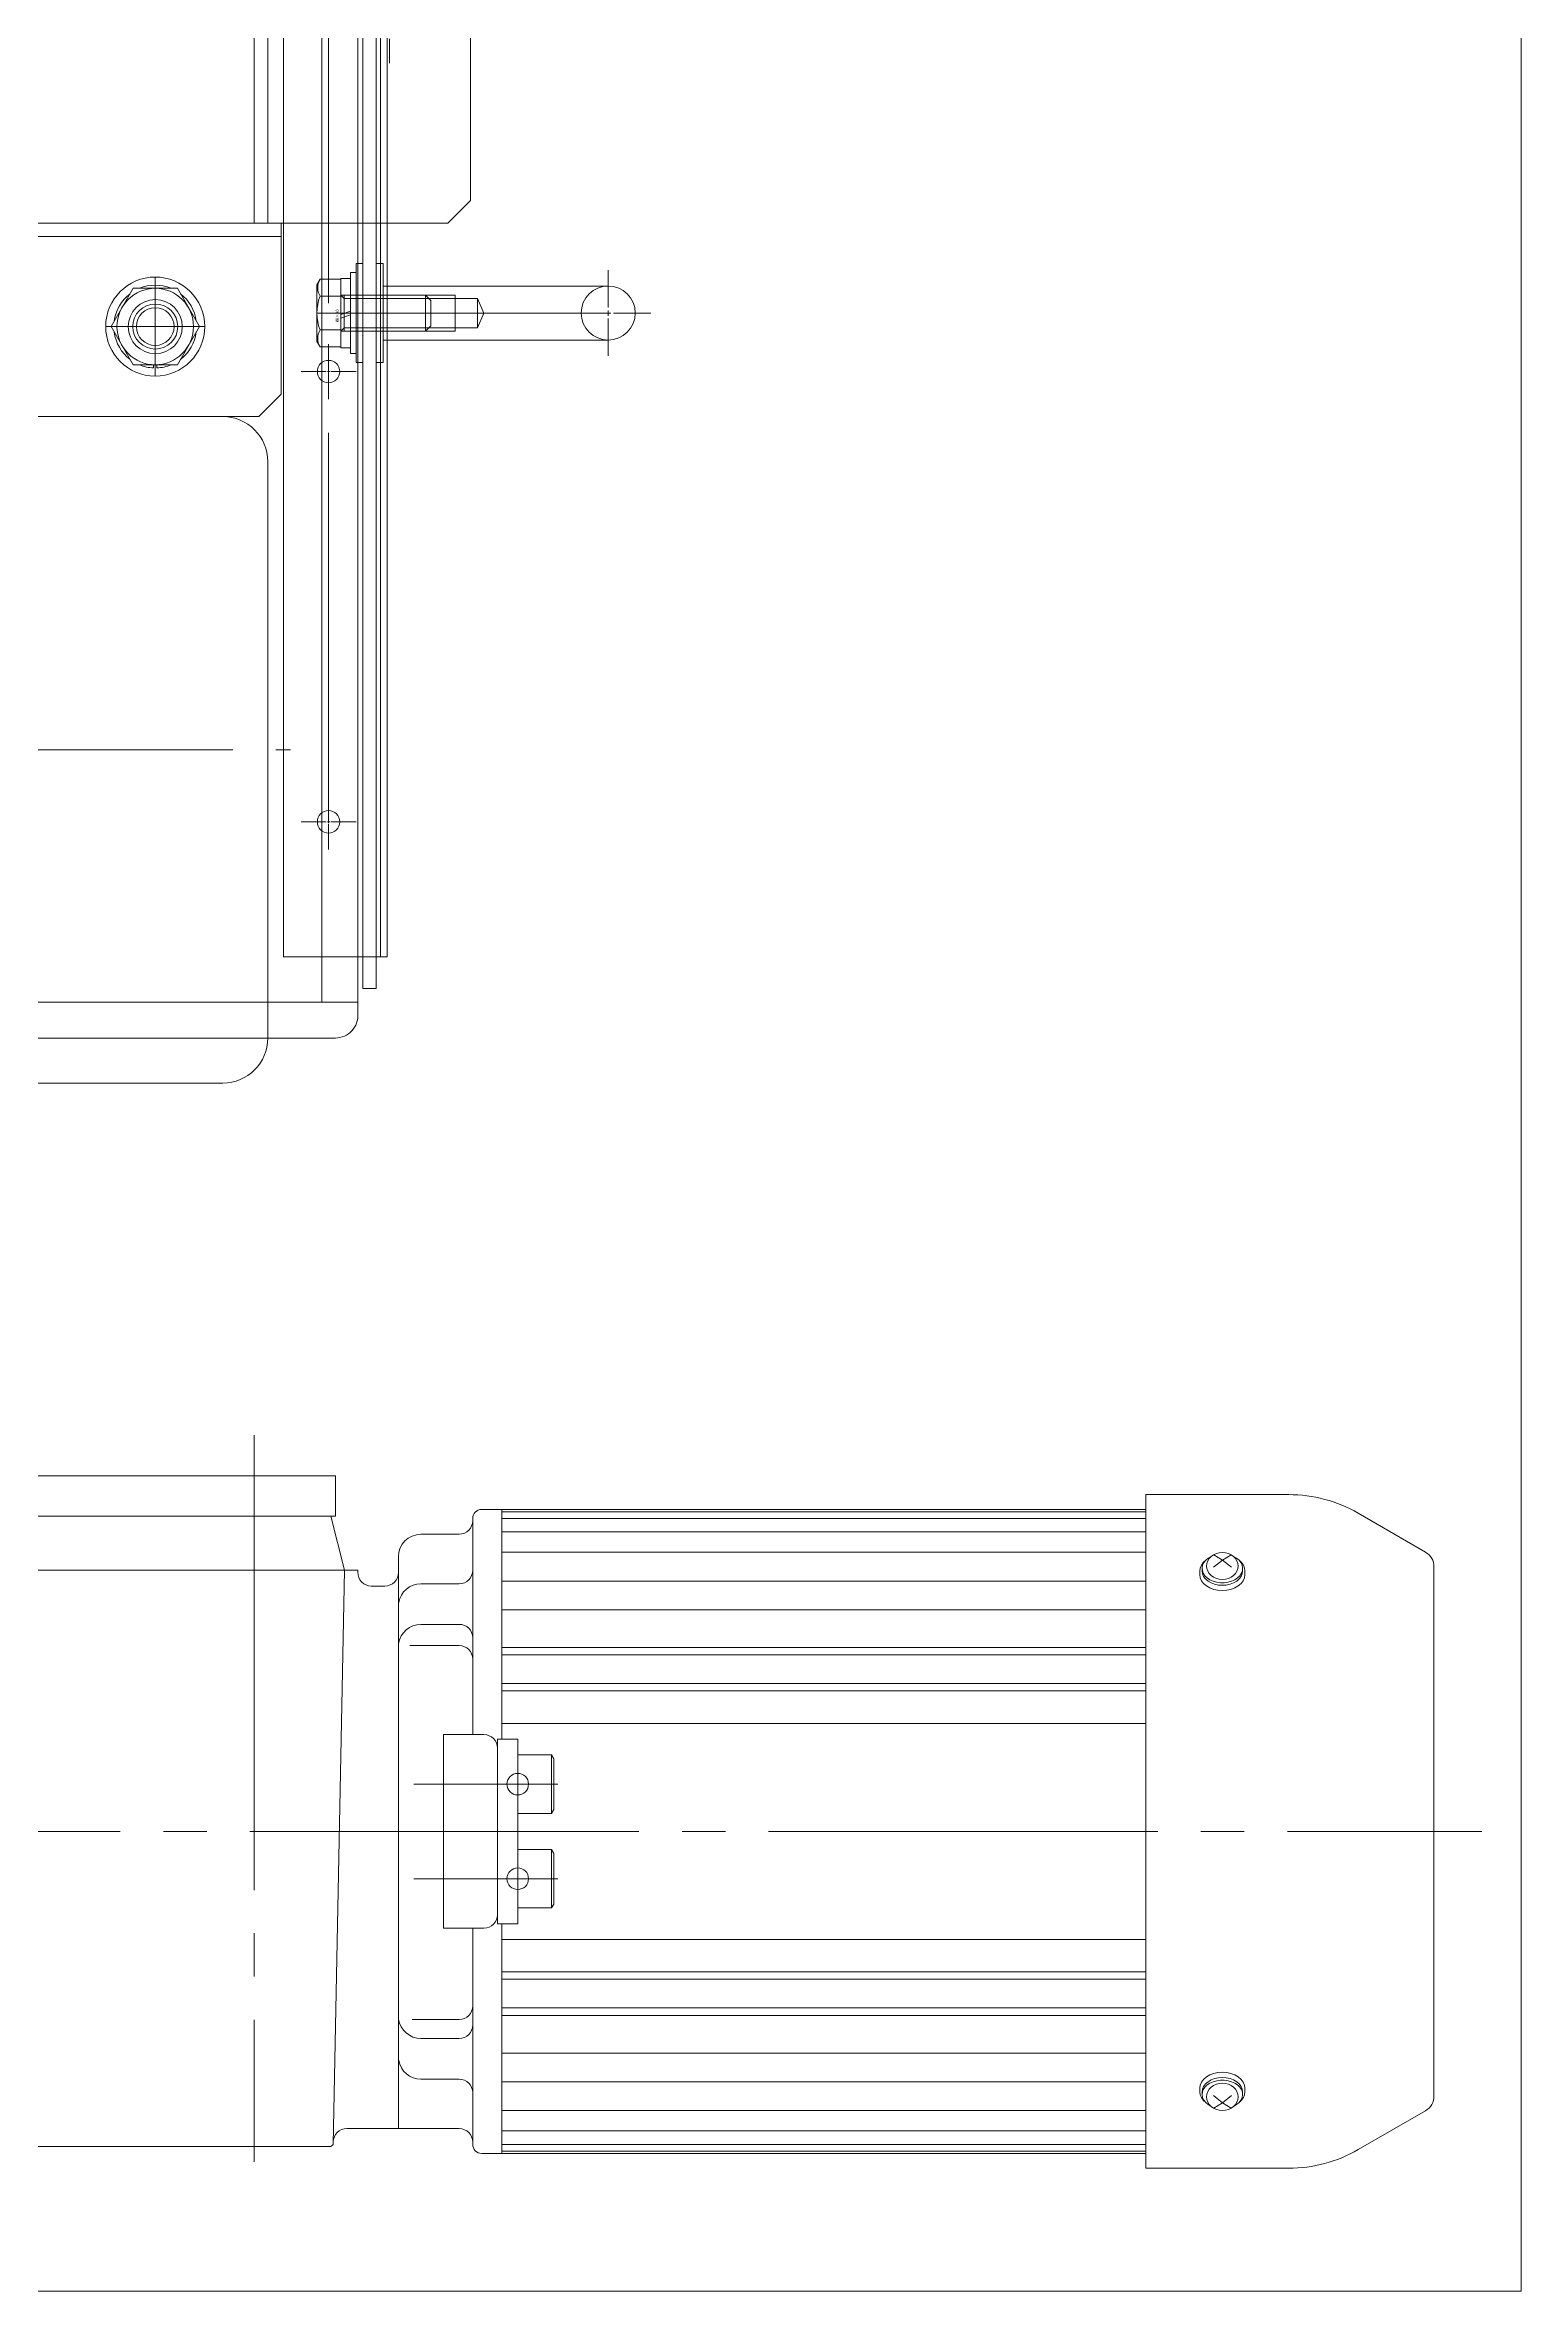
# Model space of a CAD drawing. Units: millimetres at full size. Extents: x -32787 to 32787, y -11878 to 14562.
# Drawn here: x -16837.7 to -16509.8, y 8688 to 9186.8 of the extents above; entities that cross this region are included whole.
import ezdxf
from ezdxf.enums import TextEntityAlignment as Align

# ---------------------------------------------------------------- set-up
doc = ezdxf.new("R2010")
doc.units = ezdxf.units.MM
doc.header["$LTSCALE"] = 9.6
doc.header["$PDMODE"] = 32
doc.header["$PDSIZE"] = 4.8
doc.linetypes.add('CHAIN2', pattern=[12, 9, -1, 1, -1])
for name, color, linetype, lineweight in [('0-2_0', 2, 'Continuous', 9), ('0-7_01_外形線', 134, 'Continuous', 9), ('0-8_04_中心線', 4, 'CHAIN2', 9), ('0-9_03_かくれ線', 5, 'Continuous', 9), ('0-F_Defpoints', 134, 'Continuous', 9)]:
    doc.layers.add(name, color=color, linetype=linetype, lineweight=lineweight)
doc.styles.add('ＭＳ ゴシック', font='')
doc.styles.get('ＭＳ ゴシック').set_extended_font_data('MS Gothic')

# ---------------------------------------------------------------- blocks, each defined once
blk = doc.blocks.new('U4838')
at = {"layer": '0-8_04_中心線'}
for p, q in [((0, 1.2), (0, 9.5)), ((-9.5, 0), (-1.2, 0)), ((1.2, 0), (9.5, 0)), ((0, -9.5), (0, -1.2))]:
    blk.add_line(p, q, dxfattribs=at)
at = {"layer": '0-8_04_中心線', "linetype": 'Continuous'}
for p, q in [((-0.6, 0), (0.6, 0)), ((0, -0.6), (0, 0.6))]:
    blk.add_line(p, q, dxfattribs=at)
blk = doc.blocks.new('U5517')
at = {"layer": '0-8_04_中心線'}
for p, q in [((0, 0.522), (0, 6.11)), ((-6.11, 0), (-0.522, 0)), ((0.522, 0), (6.11, 0)), ((0, -6.11), (0, -0.522))]:
    blk.add_line(p, q, dxfattribs=at)
at = {"layer": '0-8_04_中心線', "linetype": 'Continuous'}
for p, q in [((-0.261, 0), (0.261, 0)), ((0, -0.261), (0, 0.261))]:
    blk.add_line(p, q, dxfattribs=at)
blk = doc.blocks.new('U5511')
at = {"layer": '0-8_04_中心線'}
for p, q in [((0, 0.522), (0, 6.11)), ((-6.11, 0), (-0.522, 0)), ((0.522, 0), (6.11, 0)), ((0, -6.11), (0, -0.522))]:
    blk.add_line(p, q, dxfattribs=at)
at = {"layer": '0-8_04_中心線', "linetype": 'Continuous'}
for p, q in [((-0.261, 0), (0.261, 0)), ((0, -0.261), (0, 0.261))]:
    blk.add_line(p, q, dxfattribs=at)
blk = doc.blocks.new('U5546')
at = {"layer": '0-8_04_中心線'}
for p, q in [((0, 1.2), (0, 9.5)), ((-9.5, 0), (-1.2, 0)), ((1.2, 0), (9.5, 0)), ((0, -9.5), (0, -1.2))]:
    blk.add_line(p, q, dxfattribs=at)
at = {"layer": '0-8_04_中心線', "linetype": 'Continuous'}
for p, q in [((-0.6, 0), (0.6, 0)), ((0, -0.6), (0, 0.6))]:
    blk.add_line(p, q, dxfattribs=at)
blk = doc.blocks.new('ZU_SYM__USR_MELCAD_MD_SYM_SYM_SYM1_-1')
at = {"layer": '0-7_01_外形線'}
for p, q in [((-7.5, 6.5), (-8, 5.634)), ((-8, 5.634), (-8, -5.634)), ((0, 6.5), (-7.5, 6.5)), ((-7.5, 6.5), (-7.5, -6.5)), ((0, -6.5), (0, 6.5)), ((-7.5, -6.5), (-8, -5.634)), ((0, -6.5), (-7.5, -6.5))]:
    blk.add_line(p, q, dxfattribs=at)
blk.add_point((0, 0), dxfattribs=at)
blk = doc.blocks.new('ZU_SYM__USR_MELCAD_MD_SYM_SYM_SYM1_00001-1')
at = {"layer": '0-7_01_外形線'}
for p, q in [((-7.5, 6.5), (-8, 5.634)), ((-8, 5.634), (-8, -5.634)), ((0, 6.5), (-7.5, 6.5)), ((-7.5, 6.5), (-7.5, -6.5)), ((0, -6.5), (0, 6.5)), ((-7.5, -6.5), (-8, -5.634)), ((0, -6.5), (-7.5, -6.5))]:
    blk.add_line(p, q, dxfattribs=at)
blk.add_point((0, 0), dxfattribs=at)

msp = doc.modelspace()

# ---------------------------------------------------------------- linework, layer by layer
at = {"layer": '0-2_0', "color": 134}
msp.add_lwpolyline([(-17009.165, 8860.084), (-16773.165, 8860.084), (-16773.165, 8869.084), (-17009.165, 8869.084)], close=True, dxfattribs=at)
at = {"layer": '0-7_01_外形線'}
for p, q in [((-16784.665, 8984.284), (-16784.665, 9644.284)), ((-16761.665, 8984.284), (-16761.665, 9644.284)), ((-16712.569, 9133.284), (-16761.665, 9133.284)), ((-16712.569, 9121.284), (-16761.665, 9121.284)), ((-16798.166, 9104.284), (-17328.166, 9104.284)), ((-16788.166, 8966.284), (-16788.166, 9094.284)), ((-16784.665, 8984.284), (-16761.665, 8984.284)), ((-16768.165, 8984.284), (-16768.165, 8974.284)), ((-16768.165, 8974.284), (-16788.166, 8974.284)), ((-16788.166, 8974.284), (-16768.165, 8974.284)), ((-16768.165, 8974.284), (-16768.165, 8971.284)), ((-16788.166, 8966.284), (-16773.165, 8966.284)), ((-17328.166, 8956.284), (-16798.166, 8956.284)), ((-16593.165, 8864.884), (-16561.418, 8864.884)), ((-16593.165, 8715.284), (-16593.165, 8864.884)), ((-16774.156, 8860.084), (-16989.828, 8860.084)), ((-16774.156, 8860.084), (-16771.165, 8848.084)), ((-16742.666, 8848.084), (-16742.666, 8859.584)), ((-16742.665, 8859.084), (-16742.665, 8859.584)), ((-16740.665, 8861.584), (-16736.165, 8861.584)), ((-16736.166, 8861.584), (-16736.166, 8810.584)), ((-16593.165, 8861.584), (-16736.166, 8861.584)), ((-16593.165, 8861.084), (-16736.166, 8861.084)), ((-16593.165, 8859.584), (-16736.166, 8859.584)), ((-16736.165, 8852.834), (-16736.165, 8861.584)), ((-16531.065, 8852.124), (-16546.018, 8860.757)), ((-16745.665, 8856.084), (-16754.165, 8856.084)), ((-16742.665, 8811.584), (-16742.665, 8859.084)), ((-16593.165, 8856.584), (-16736.166, 8856.584)), ((-16759.165, 8851.084), (-16759.165, 8724.084)), ((-16759.165, 8847.584), (-16759.165, 8851.084)), ((-16593.165, 8852.084), (-16736.166, 8852.084)), ((-16580.828, 8849.202), (-16580.416, 8849.786)), ((-16580.416, 8849.786), (-16579.86, 8850.307)), ((-16576.165, 8850.329), (-16578.165, 8848.756)), ((-16576.165, 8850.329), (-16578.094, 8851.54)), ((-16576.165, 8850.329), (-16574.236, 8851.54)), ((-16576.165, 8850.329), (-16574.165, 8848.756)), ((-16768.142, 8848.084), (-17009.165, 8848.084)), ((-16771.166, 8848.084), (-16773.666, 8720.564)), ((-16768.175, 8848.084), (-16768.184, 8847.642)), ((-16762.165, 8844.584), (-16765.184, 8844.584)), ((-16745.666, 8845.084), (-16754.166, 8845.084)), ((-16593.165, 8845.669), (-16736.166, 8845.669)), ((-16581.165, 8847.925), (-16581.165, 8847.108)), ((-16581.069, 8846.419), (-16581.165, 8847.108)), ((-16580.785, 8845.755), (-16581.069, 8846.419)), ((-16580.323, 8845.144), (-16580.785, 8845.755)), ((-16580.665, 8848.491), (-16580.665, 8847.925)), ((-16580.579, 8847.304), (-16580.665, 8847.925)), ((-16580.323, 8846.707), (-16580.579, 8847.304)), ((-16579.701, 8844.608), (-16580.323, 8845.144)), ((-16578.943, 8844.169), (-16579.701, 8844.608)), ((-16578.665, 8845.279), (-16579.347, 8845.675)), ((-16578.215, 8845.658), (-16578.932, 8845.981)), ((-16577.887, 8844.985), (-16578.665, 8845.279)), ((-16577.425, 8845.436), (-16578.215, 8845.658)), ((-16577.043, 8844.804), (-16577.887, 8844.985)), ((-16576.59, 8845.323), (-16577.425, 8845.436)), ((-16576.165, 8844.743), (-16577.043, 8844.804)), ((-16575.74, 8845.323), (-16576.59, 8845.323)), ((-16575.287, 8844.804), (-16576.165, 8844.743)), ((-16574.905, 8845.436), (-16575.74, 8845.323)), ((-16574.443, 8844.985), (-16575.287, 8844.804)), ((-16574.116, 8845.658), (-16574.905, 8845.436)), ((-16573.399, 8845.981), (-16574.116, 8845.658)), ((-16572.008, 8845.144), (-16572.63, 8844.608)), ((-16571.546, 8845.755), (-16572.008, 8845.144)), ((-16571.665, 8847.925), (-16571.752, 8847.304)), ((-16571.665, 8848.491), (-16571.665, 8847.925)), ((-16571.261, 8846.419), (-16571.546, 8845.755)), ((-16571.503, 8849.202), (-16571.25, 8848.575)), ((-16571.165, 8847.108), (-16571.261, 8846.419)), ((-16571.25, 8848.575), (-16571.165, 8847.925)), ((-16571.165, 8847.925), (-16571.165, 8847.108)), ((-16529.165, 8790.084), (-16529.165, 8848.833)), ((-16593.165, 8839.306), (-16736.166, 8839.306)), ((-16578.079, 8843.842), (-16578.943, 8844.169)), ((-16745.666, 8836.071), (-16754.166, 8836.071)), ((-16745.666, 8831.35), (-16756.598, 8831.35)), ((-16742.666, 8811.584), (-16742.666, 8833.071)), ((-16736.166, 8830.933), (-16593.165, 8830.933)), ((-16736.166, 8829.284), (-16593.165, 8829.284)), ((-16593.165, 8822.926), (-16736.166, 8822.926)), ((-16593.165, 8821.294), (-16736.166, 8821.294)), ((-16749.166, 8768.584), (-16749.166, 8811.584)), ((-16740.166, 8811.584), (-16749.166, 8811.584)), ((-16732.666, 8810.584), (-16737.166, 8810.584)), ((-16737.166, 8810.584), (-16737.166, 8769.584)), ((-16593.165, 8814.084), (-16736.166, 8814.084)), ((-16732.666, 8810.584), (-16732.666, 8769.584)), ((-16529.165, 8790.084), (-16529.165, 8731.334)), ((-16732.666, 8769.584), (-16737.166, 8769.584)), ((-16736.166, 8769.584), (-16736.166, 8718.584)), ((-16740.166, 8768.584), (-16749.166, 8768.584)), ((-16742.666, 8768.584), (-16742.666, 8747.097)), ((-16742.665, 8720.584), (-16742.665, 8768.584)), ((-16593.165, 8766.084), (-16736.166, 8766.084)), ((-16672.616, 8766.084), (-16736.166, 8766.084)), ((-16593.165, 8758.874), (-16736.166, 8758.874)), ((-16672.616, 8758.874), (-16736.166, 8758.874)), ((-16593.165, 8757.241), (-16736.166, 8757.241)), ((-16672.545, 8757.241), (-16736.166, 8757.241)), ((-16736.166, 8750.883), (-16593.165, 8750.883)), ((-16736.166, 8750.883), (-16672.616, 8750.883)), ((-16745.666, 8748.336), (-16756.071, 8748.336)), ((-16736.166, 8749.234), (-16593.165, 8749.234)), ((-16736.166, 8749.234), (-16672.616, 8749.234)), ((-16745.666, 8744.097), (-16754.166, 8744.097)), ((-16593.165, 8740.862), (-16736.166, 8740.862)), ((-16672.616, 8740.862), (-16736.166, 8740.862)), ((-16745.666, 8735.084), (-16754.166, 8735.084)), ((-16742.666, 8732.084), (-16742.666, 8720.584)), ((-16593.165, 8734.498), (-16736.166, 8734.498)), ((-16581.165, 8732.242), (-16581.165, 8733.059)), ((-16580.665, 8731.677), (-16580.665, 8732.242)), ((-16576.165, 8729.838), (-16578.165, 8731.412)), ((-16576.165, 8729.838), (-16578.094, 8728.628)), ((-16576.165, 8729.838), (-16574.165, 8731.412)), ((-16576.165, 8729.838), (-16574.236, 8728.628)), ((-16571.665, 8731.677), (-16571.665, 8732.242)), ((-16571.165, 8732.242), (-16571.165, 8733.059)), ((-16593.165, 8728.084), (-16736.166, 8728.084)), ((-16531.065, 8728.043), (-16546.018, 8719.41)), ((-16774.156, 8720.084), (-16989.828, 8720.084)), ((-16774.156, 8720.084), (-16773.646, 8720.583)), ((-16773.635, 8721.142), (-16773.646, 8720.583)), ((-16745.665, 8724.084), (-16770.636, 8724.084)), ((-16742.665, 8721.084), (-16742.665, 8720.584)), ((-16593.165, 8723.584), (-16736.166, 8723.584)), ((-16593.165, 8720.584), (-16736.166, 8720.584)), ((-16740.665, 8718.584), (-16736.165, 8718.584)), ((-16593.165, 8719.084), (-16736.166, 8719.084)), ((-16593.165, 8718.584), (-16736.166, 8718.584)), ((-16593.165, 8715.284), (-16561.418, 8715.284))]:
    msp.add_line(p, q, dxfattribs=at)
for points in [[(-16791.166, 10241.284), (-16748.166, 10241.284), (-16743.166, 10236.284), (-16743.166, 9152.284), (-16748.166, 9147.284), (-16791.166, 9147.284)], [(-16572.665, 8849.027), (-16572.732, 8848.44), (-16572.932, 8847.875), (-16573.255, 8847.354), (-16573.69, 8846.898), (-16574.221, 8846.523), (-16574.826, 8846.245), (-16575.482, 8846.074), (-16576.165, 8846.016), (-16576.848, 8846.074), (-16577.505, 8846.245), (-16578.11, 8846.523), (-16578.64, 8846.898), (-16579.075, 8847.354), (-16579.399, 8847.875), (-16579.598, 8848.44), (-16579.665, 8849.027), (-16579.598, 8849.615), (-16579.399, 8850.18), (-16579.075, 8850.7), (-16578.64, 8851.157), (-16578.11, 8851.531), (-16577.505, 8851.809), (-16576.848, 8851.981), (-16576.165, 8852.039), (-16575.482, 8851.981), (-16574.826, 8851.809), (-16574.221, 8851.531), (-16573.69, 8851.157), (-16573.255, 8850.7), (-16572.932, 8850.18), (-16572.732, 8849.615)], [(-16572.665, 8731.14), (-16572.732, 8731.728), (-16572.932, 8732.293), (-16573.255, 8732.813), (-16573.69, 8733.27), (-16574.221, 8733.644), (-16574.826, 8733.922), (-16575.482, 8734.094), (-16576.165, 8734.152), (-16576.848, 8734.094), (-16577.505, 8733.922), (-16578.11, 8733.644), (-16578.64, 8733.27), (-16579.075, 8732.813), (-16579.399, 8732.293), (-16579.598, 8731.728), (-16579.665, 8731.14), (-16579.598, 8730.553), (-16579.399, 8729.988), (-16579.075, 8729.467), (-16578.64, 8729.011), (-16578.11, 8728.636), (-16577.505, 8728.358), (-16576.848, 8728.187), (-16576.165, 8728.129), (-16575.482, 8728.187), (-16574.826, 8728.358), (-16574.221, 8728.636), (-16573.69, 8729.011), (-16573.255, 8729.467), (-16572.932, 8729.988), (-16572.732, 8730.553)]]:
    msp.add_lwpolyline(points, close=True, dxfattribs=at)
for points in [[(-16913.166, 9147.284), (-16785.166, 9147.284), (-16785.166, 9109.284), (-16790.166, 9104.284), (-17018.616, 9104.284), (-17107.716, 9104.284), (-17336.166, 9104.284), (-17341.166, 9109.284), (-17341.166, 9147.284)], [(-16767.069, 8984.284), (-16767.069, 8977.284), (-16764.069, 8977.284), (-16764.069, 8984.284)], [(-16580.047, 8846.881), (-16580.406, 8847.426), (-16580.613, 8848.009), (-16580.662, 8848.609), (-16580.551, 8849.204), (-16580.283, 8849.775), (-16579.868, 8850.299), (-16579.321, 8850.759), (-16578.661, 8851.138)], [(-16573.669, 8851.138), (-16573.01, 8850.759), (-16572.463, 8850.299), (-16572.048, 8849.775), (-16571.78, 8849.204), (-16571.668, 8848.609), (-16571.717, 8848.009), (-16571.925, 8847.426), (-16572.284, 8846.881), (-16572.781, 8846.394), (-16573.399, 8845.981)], [(-16572.47, 8850.307), (-16571.914, 8849.786), (-16571.503, 8849.202)], [(-16581.165, 8847.925), (-16581.08, 8848.575), (-16580.828, 8849.202)], [(-16579.347, 8845.675), (-16579.907, 8846.157), (-16580.323, 8846.707)], [(-16578.932, 8845.981), (-16579.55, 8846.394), (-16580.047, 8846.881)], [(-16572.63, 8844.608), (-16573.387, 8844.169), (-16574.252, 8843.842), (-16575.19, 8843.641), (-16576.165, 8843.573), (-16577.141, 8843.641), (-16578.079, 8843.842)], [(-16571.752, 8847.304), (-16572.008, 8846.707), (-16572.424, 8846.157), (-16572.983, 8845.675), (-16573.665, 8845.279), (-16574.443, 8844.985)], [(-16571.165, 8733.059), (-16571.261, 8733.749), (-16571.546, 8734.412), (-16572.008, 8735.023), (-16572.63, 8735.559), (-16573.387, 8735.999), (-16574.252, 8736.325), (-16575.19, 8736.527), (-16576.165, 8736.594), (-16577.141, 8736.527), (-16578.079, 8736.325), (-16578.943, 8735.999), (-16579.701, 8735.559), (-16580.323, 8735.023), (-16580.785, 8734.412), (-16581.069, 8733.749), (-16581.165, 8733.059)], [(-16571.665, 8732.242), (-16571.752, 8732.863), (-16572.008, 8733.46), (-16572.424, 8734.01), (-16572.983, 8734.492), (-16573.665, 8734.888), (-16574.443, 8735.182), (-16575.287, 8735.363), (-16576.165, 8735.424), (-16577.043, 8735.363), (-16577.887, 8735.182), (-16578.665, 8734.888), (-16579.347, 8734.492), (-16579.907, 8734.01), (-16580.323, 8733.46), (-16580.579, 8732.863), (-16580.665, 8732.242)], [(-16573.669, 8729.029), (-16573.01, 8729.408), (-16572.463, 8729.868), (-16572.048, 8730.393), (-16571.78, 8730.963), (-16571.668, 8731.559), (-16571.717, 8732.159), (-16571.925, 8732.742), (-16572.284, 8733.286), (-16572.781, 8733.774), (-16573.399, 8734.186), (-16574.116, 8734.509), (-16574.905, 8734.731), (-16575.74, 8734.844), (-16576.59, 8734.844), (-16577.425, 8734.731), (-16578.215, 8734.509), (-16578.932, 8734.186), (-16579.55, 8733.774), (-16580.047, 8733.286), (-16580.406, 8732.742), (-16580.613, 8732.159), (-16580.662, 8731.559), (-16580.551, 8730.963), (-16580.283, 8730.393), (-16579.868, 8729.868), (-16579.321, 8729.408), (-16578.661, 8729.029)], [(-16581.165, 8732.242), (-16581.08, 8731.593), (-16580.828, 8730.965), (-16580.416, 8730.381), (-16579.86, 8729.86)], [(-16572.47, 8729.86), (-16571.914, 8730.381), (-16571.503, 8730.965), (-16571.25, 8731.593), (-16571.165, 8732.242)]]:
    msp.add_lwpolyline(points, dxfattribs=at)
for centre in [(-16774.665, 9114.284), (-16774.665, 9014.284)]:
    msp.add_circle(centre, 2.5, dxfattribs=at)
for centre, radius, start, end in [((-16712.569, 9127.284), 6, 270, 90), ((-16798.166, 9094.284), 10, 0, 90), ((-16773.165, 8971.284), 5, 270, 4.03841), ((-16798.166, 8966.284), 10, 270, 0), ((-16561.418, 8834.084), 30.8, 60, 90), ((-16740.665, 8859.584), 2, 90, 180), ((-16754.165, 8851.084), 5, 90, 180), ((-16745.665, 8859.084), 3, 270, 0), ((-16532.965, 8848.833), 3.8, 0, 60), ((-16765.184, 8847.584), 3, 178.88976, 270), ((-16762.165, 8847.584), 3, 270, 0), ((-16754.166, 8840.084), 5, 90, 170.38522), ((-16745.666, 8848.084), 3, 270, 0), ((-16754.166, 8831.071), 5, 90, 171.914), ((-16745.666, 8833.071), 3, 0, 90), ((-16745.666, 8828.35), 3, 0, 90), ((-16740.166, 8808.584), 3, 0, 90), ((-16740.166, 8771.584), 3, 270, 0), ((-16745.666, 8751.336), 3, 270, 0), ((-16754.166, 8749.097), 5, 188.086, 270), ((-16745.666, 8747.097), 3, 270, 0), ((-16754.166, 8740.084), 5, 189.61478, 270), ((-16745.666, 8732.084), 3, 0, 90), ((-16532.965, 8731.334), 3.8, 300, 0), ((-16770.636, 8721.084), 3, 90, 178.88976), ((-16745.665, 8721.084), 3, 0, 90), ((-16740.665, 8720.584), 2, 180, 270), ((-16561.418, 8746.084), 30.8, 270, 300)]:
    msp.add_arc(centre, radius, start, end, dxfattribs=at)
at = {"layer": '0-8_04_中心線'}
for p, q in [((-16761.166, 10205.799), (-16761.166, 9182.769)), ((-16774.665, 9014.284), (-16774.665, 9614.284)), ((-16813.166, 9135.284), (-16813.166, 9113.284)), ((-16802.166, 9124.284), (-16824.166, 9124.284)), ((-16777.269, 9127.284), (-16751.969, 9127.284)), ((-16765.569, 9127.284), (-16712.569, 9127.284)), ((-17343.166, 9030.284), (-16783.166, 9030.284)), ((-16791.166, 8878.084), (-16791.164, 8851.084)), ((-16791.165, 8863.464), (-16791.165, 8716.703)), ((-16723.739, 8800.584), (-16755.761, 8800.584)), ((-17022.533, 8790.084), (-16518.538, 8790.084)), ((-16723.752, 8779.584), (-16755.761, 8779.584))]:
    msp.add_line(p, q, dxfattribs=at)
at = {"layer": '0-9_03_かくれ線'}
for p, q in [((-16776.165, 10974.284), (-16776.165, 8974.284)), ((-16768.165, 10964.284), (-16768.165, 8984.284)), ((-16767.069, 8984.284), (-16767.069, 10964.284)), ((-16764.069, 8984.284), (-16764.069, 10964.284)), ((-16788.166, 9147.284), (-16788.166, 10241.284)), ((-16763.165, 8984.284), (-16763.165, 9644.284)), ((-17341.166, 9144.284), (-16785.166, 9144.284)), ((-16776.573, 9134.789), (-16777.269, 9133.584)), ((-16777.269, 9133.584), (-16777.269, 9120.984)), ((-16771.969, 9134.789), (-16776.573, 9134.789)), ((-16771.969, 9134.984), (-16771.969, 9126.956)), ((-16769.769, 9134.984), (-16771.969, 9134.984)), ((-16771.969, 9119.778), (-16771.969, 9134.789)), ((-16771.969, 9134.789), (-16771.969, 9119.778)), ((-16769.769, 9134.984), (-16769.769, 9127.684)), ((-16803.352, 9124.284), (-16808.259, 9132.784)), ((-16771.969, 9131.036), (-16776.573, 9131.036)), ((-16771.969, 9131.284), (-16753.169, 9131.284)), ((-16771.219, 9130.534), (-16771.969, 9131.284)), ((-16771.219, 9123.284), (-16771.219, 9131.284)), ((-16771.219, 9130.534), (-16752.419, 9130.534)), ((-16762.569, 9133.284), (-16761.665, 9133.284)), ((-16762.569, 9121.284), (-16762.569, 9133.284)), ((-16753.169, 9131.284), (-16753.169, 9123.284)), ((-16753.169, 9131.284), (-16751.969, 9130.084)), ((-16751.969, 9130.084), (-16751.969, 9124.484)), ((-16822.981, 9124.284), (-16818.074, 9115.784)), ((-16808.259, 9115.784), (-16803.352, 9124.284)), ((-16769.769, 9127.684), (-16771.969, 9126.956)), ((-16769.769, 9126.884), (-16771.969, 9126.156)), ((-16771.969, 9126.156), (-16771.969, 9119.584)), ((-16771.219, 9124.034), (-16771.969, 9123.284)), ((-16771.219, 9124.034), (-16752.419, 9124.034)), ((-16769.769, 9126.884), (-16769.769, 9119.584)), ((-16753.169, 9123.284), (-16751.969, 9124.484)), ((-16776.573, 9119.778), (-16777.269, 9120.984)), ((-16771.969, 9123.531), (-16776.573, 9123.531)), ((-16771.969, 9119.778), (-16776.573, 9119.778)), ((-16771.969, 9123.284), (-16753.169, 9123.284)), ((-16771.969, 9119.584), (-16769.769, 9119.584)), ((-16762.569, 9121.284), (-16761.665, 9121.284)), ((-16818.074, 9115.784), (-16808.259, 9115.784)), ((-16813.541, 9115.784), (-16813.541, 9115.091)), ((-16812.791, 9115.784), (-16812.791, 9115.091)), ((-16868.165, 8974.284), (-16788.166, 8974.284)), ((-16788.166, 8974.284), (-16868.165, 8974.284)), ((-16782.817, 8966.284), (-16850.165, 8966.284))]:
    msp.add_line(p, q, dxfattribs=at)
for points in [[(-16768.569, 9118.284), (-16768.569, 9136.284), (-16769.769, 9136.284), (-16769.769, 9118.284)], [(-16768.569, 9138.284), (-16768.569, 9116.284), (-16767.069, 9116.284), (-16767.069, 9138.284)], [(-16764.069, 9138.284), (-16764.069, 9116.284), (-16762.569, 9116.284), (-16762.569, 9138.284)]]:
    msp.add_lwpolyline(points, close=True, dxfattribs=at)
for points in [[(-16808.259, 9132.784), (-16818.074, 9132.784), (-16822.981, 9124.284)], [(-16762.569, 9131.284), (-16746.569, 9131.284), (-16746.569, 9123.284), (-16762.569, 9123.284)], [(-16762.569, 9130.534), (-16741.569, 9130.534), (-16741.569, 9124.034), (-16762.569, 9124.034)], [(-16741.569, 9130.534), (-16740.223, 9127.284), (-16741.569, 9124.034)]]:
    msp.add_lwpolyline(points, dxfattribs=at)
for centre, radius in [((-16813.166, 9124.284), 11), ((-16813.166, 9124.284), 8.5), ((-16813.165, 9124.284), 6), ((-16813.166, 9124.284), 5), ((-16813.166, 9124.284), 4.188)]:
    msp.add_circle(centre, radius, dxfattribs=at)
for centre, radius, start, end in [((-16773.323, 9132.913), 3.753, 150.00001, 209.99999), ((-16813.166, 9124.284), 9.2, 127.50502, 172.49498), ((-16813.166, 9124.284), 9.2, 67.50502, 112.49498), ((-16813.166, 9124.284), 9.2, 7.50502, 52.49498), ((-16766.804, 9127.284), 10.465, 158.98558, 201.01442), ((-16712.569, 9127.284), 6, 90, 270), ((-16813.166, 9124.284), 9.2, 187.50502, 232.49498), ((-16813.166, 9124.284), 9.2, 307.50502, 352.49498), ((-16773.323, 9121.655), 3.753, 150.00001, 209.99999), ((-16813.166, 9124.284), 9.2, 247.50502, 267.66393), ((-16813.166, 9124.284), 9.2, 272.33607, 292.49498)]:
    msp.add_arc(centre, radius, start, end, dxfattribs=at)
at = {"layer": '0-F_Defpoints'}
msp.add_lwpolyline([(-19689.28, 11342.535), (-16509.823, 11342.535), (-16509.823, 8688.004), (-19689.28, 8688.004)], close=True, dxfattribs=at)

# ---------------------------------------------------------------- block references
at = {"layer": '0-7_01_外形線', "xscale": -1}
msp.add_blockref('ZU_SYM__USR_MELCAD_MD_SYM_SYM_SYM1_-1', (-16732.666, 8800.584), dxfattribs=at)
at = {"layer": '0-7_01_外形線', "rotation": 180}
msp.add_blockref('ZU_SYM__USR_MELCAD_MD_SYM_SYM_SYM1_00001-1', (-16732.666, 8779.584), dxfattribs=at)
at = {"layer": '0-8_04_中心線'}
for name, p in [('U4838', (-16813.165, 9124.284)), ('U5546', (-16712.569, 9127.284))]:
    msp.add_blockref(name, p, dxfattribs=at)
at = {"layer": '0-8_04_中心線', "rotation": 90}
for name, p in [('U5511', (-16774.665, 9114.284)), ('U5517', (-16774.665, 9014.284))]:
    msp.add_blockref(name, p, dxfattribs=at)

# ---------------------------------------------------------------- texts
at = {"layer": '0-9_03_かくれ線', "style": 'ＭＳ ゴシック', "width": 0.8}
msp.add_text('M8×20', height=0.7331, rotation=90, dxfattribs=at).set_placement((-16772.169, 9125.221), align=Align.BOTTOM_LEFT)

doc.saveas('drawing.dxf')
